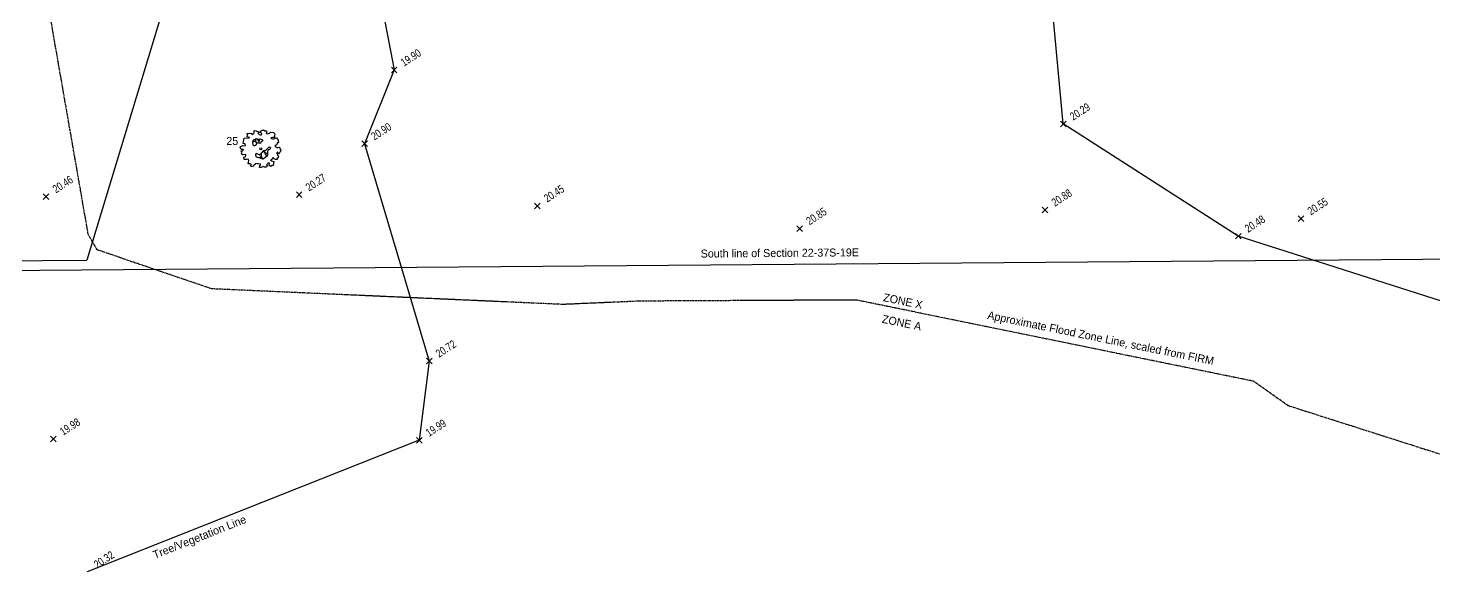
# Model space of a CAD drawing. Header units: inches. Extents: x -625442 to 34963, y -27993 to 66986.
# Drawn here: x -458362 to -454990, y 25550 to 26847 of the extents above; entities that cross this region are included whole.
import ezdxf
from ezdxf.enums import TextEntityAlignment as Align

# ---------------------------------------------------------------- set-up
doc = ezdxf.new("R2010")
doc.units = ezdxf.units.IN
doc.header["$LTSCALE"] = 0.5
doc.header["$MEASUREMENT"] = 0
doc.linetypes.add('PHANTOM', pattern=[20, 10, -2, 2, -2, 2, -2])
for name, color, linetype in [('FEMA FLOOD ZONE', 190, 'PHANTOM'), ('FENCE', 7, 'FEN_LINE'), ('P-BELOW-LIGHT', 143, 'Continuous'), ('SPOT ELEVATION TEXT', 252, 'Continuous'), ('TEXT', 7, 'Continuous'), ('TREE LINE', 73, 'Continuous'), ('Trees-Anno', 43, 'Continuous'), ('TreesMARK', 46, 'Continuous')]:
    doc.layers.add(name, color=color, linetype=linetype)
doc.styles.add('BLDG', font='IC-Romans.shx', dxfattribs={"width": 0.8})
doc.styles.get("Standard").update_dxf_attribs({"font": 'Arial.ttf'})
doc.styles.add('TXT', font='IC-Romans.shx')
doc.linetypes.add('FEN_LINE', pattern='A,0.5,-0.2,[" X ",Standard,S=0.1,R=0,X=-0.1,Y=-0.05],-0.25', length=0.95)

# ---------------------------------------------------------------- blocks, each defined once
blk = doc.blocks.new('SPT10')
at = {"color": 0, "linetype": 'Continuous'}
for p, q in [((-0.35, -0.35), (0.35, 0.35)), ((0.35, -0.35), (-0.35, 0.35))]:
    blk.add_line(p, q, dxfattribs=at)
blk = doc.blocks.new('TREE11')
at = {"linetype": 'Continuous'}
for p, q in [((-0.134, 0.178), (-0.184, 0.176)), ((-0.156, 0.177), (-0.179, 0.211)), ((-0.132, 0.24), (-0.134, 0.178)), ((-0.134, 0.178), (-0.103, 0.129)), ((-0.094, 0.242), (-0.047, 0.184)), ((-0.034, 0.247), (-0.058, 0.14)), ((0.006, -0.194), (-0.03, -0.231)), ((0.008, -0.119), (0.006, -0.244)), ((0.008, -0.167), (0.027, -0.23)), ((0.027, -0.23), (0.058, -0.256)), ((0.065, -0.059), (0.113, -0.104)), ((0.096, -0.089), (0.115, -0.156)), ((0.113, -0.104), (0.17, -0.108)), ((0.115, -0.156), (0.157, -0.173)), ((0.141, -0.107), (0.163, -0.133))]:
    blk.add_line(p, q, dxfattribs=at)
for points in [[(-0.04, 0.357), (-0.015, 0.344), (0.008, 0.351), (0.028, 0.361), (0.015, 0.389), (-0.027, 0.402), (-0.019, 0.434), (0.006, 0.451), (0.063, 0.474), (0.102, 0.449), (0.138, 0.447), (0.147, 0.41), (0.136, 0.393), (0.141, 0.378), (0.17, 0.37), (0.196, 0.378), (0.22, 0.391), (0.243, 0.415), (0.313, 0.402), (0.339, 0.381), (0.35, 0.351), (0.344, 0.329), (0.34, 0.28), (0.289, 0.282), (0.248, 0.275), (0.265, 0.252), (0.293, 0.244), (0.328, 0.244), (0.361, 0.265), (0.39, 0.275), (0.412, 0.246), (0.437, 0.224), (0.433, 0.195), (0.446, 0.154), (0.413, 0.148), (0.388, 0.092), (0.354, 0.079), (0.368, 0.058), (0.388, 0.027), (0.422, 0.031), (0.457, 0.043), (0.483, 0.016), (0.474, 0.001), (0.503, -0.026), (0.494, -0.071), (0.476, -0.084), (0.45, -0.136), (0.429, -0.087), (0.398, -0.104), (0.399, -0.119), (0.44, -0.196), (0.432, -0.226), (0.411, -0.238), (0.409, -0.268), (0.363, -0.268), (0.329, -0.255), (0.315, -0.23), (0.28, -0.238), (0.276, -0.273), (0.246, -0.282), (0.266, -0.303), (0.327, -0.315), (0.32, -0.365), (0.306, -0.423), (0.28, -0.423), (0.248, -0.44), (0.207, -0.421), (0.216, -0.36), (0.179, -0.362), (0.166, -0.381), (0.14, -0.4), (0.162, -0.419), (0.138, -0.464), (0.091, -0.464), (0.072, -0.441), (0.001, -0.467), (-0.033, -0.467), (-0.028, -0.422), (-0.003, -0.413), (-0.014, -0.379), (-0.063, -0.389), (-0.062, -0.374), (-0.141, -0.37), (-0.149, -0.404), (-0.177, -0.406), (-0.18, -0.435), (-0.24, -0.45), (-0.26, -0.42), (-0.236, -0.405), (-0.254, -0.38), (-0.315, -0.38), (-0.303, -0.291), (-0.316, -0.259), (-0.349, -0.272), (-0.418, -0.27), (-0.422, -0.212), (-0.383, -0.196), (-0.372, -0.151), (-0.384, -0.142), (-0.455, -0.151), (-0.484, -0.125), (-0.473, -0.106), (-0.49, -0.053), (-0.458, -0.053), (-0.439, -0.033), (-0.432, -0.017), (-0.493, -0.016), (-0.518, 0.028), (-0.497, 0.053), (-0.45, 0.082), (-0.409, 0.069), (-0.382, 0.08), (-0.388, 0.119), (-0.437, 0.131), (-0.412, 0.266), (-0.287, 0.27), (-0.282, 0.283), (-0.337, 0.3), (-0.331, 0.357), (-0.341, 0.379), (-0.305, 0.383), (-0.238, 0.387), (-0.216, 0.358), (-0.176, 0.368), (-0.17, 0.404), (-0.164, 0.459), (-0.113, 0.45), (-0.059, 0.418), (-0.073, 0.387)], [(-0.118, 0.258), (-0.067, 0.236), (-0.022, 0.249), (0.027, 0.23), (0.047, 0.196), (0.015, 0.181), (-0.022, 0.128), (-0.087, 0.145), (-0.114, 0.117), (-0.121, 0.09), (-0.174, 0.064), (-0.194, 0.1), (-0.201, 0.17), (-0.18, 0.224), (-0.136, 0.243)], [(0.014, -0.114), (0.079, -0.044), (0.118, -0.048), (0.163, 0.008), (0.206, 0.048), (0.241, 0.034), (0.227, -0.023), (0.185, -0.025), (0.166, -0.07), (0.171, -0.149), (0.145, -0.196), (0.088, -0.232), (0.048, -0.263), (-0.004, -0.237), (-0.053, -0.224), (-0.108, -0.207), (-0.126, -0.167), (-0.115, -0.115), (-0.029, -0.154)]]:
    blk.add_lwpolyline(points, close=True, dxfattribs=at)
blk.add_circle((0, 0), 0.0248, dxfattribs=at)

msp = doc.modelspace()

# ---------------------------------------------------------------- hatches: boundary and pattern name
at = {"layer": 'P-BELOW-LIGHT'}
h = msp.add_hatch(dxfattribs=at)
h.set_pattern_fill('DASH', color=256, scale=200)
h.set_pattern_definition([(0, (-120000, 3e-11), (25, 25), [25, -25])])
h.paths.add_polyline_path([(-459161.96434, 29446.30364, 0.1404750154), (-459270.28562, 29522.16933), (-459635.25029, 29647.93575, 0.4156598849), (-459940.73033, 29498.10079), (-460179.35857, 28794.36248), (-460011.67886, 28728.34108), (-459828.35274, 29268.98797, -0.4156598849), (-459522.8727, 29418.82293), (-459377.70346, 29368.79777, -0.1404750154), (-459269.38219, 29292.93209), (-458435.15319, 28262.77808, -0.1555351736), (-458382.14954, 28126.96768), (-458151.0016, 28050.32436, 0.2317559926), (-458198.1553, 28256.13673)])
h.paths.add_polyline_path([(-458358.46508, 27776.76912), (-458206.90648, 27943.84911, 0.1273003081), (-458151.0016, 28050.32436), (-458382.14954, 28126.96768, -0.202768241), (-458443.90437, 27950.49046), (-458491.78619, 27897.70497, 0.0964335083), (-458574.92523, 27760.39817), (-458797.15728, 27155.68682, 0.0374744264), (-458814.36618, 27095.2192), (-458835.5481, 26991.97352, -0.3538637408), (-459068.733, 26800.21504), (-459727.30819, 26794.95104, -0.2516166895), (-459928.27883, 26900.86076), (-460329.53081, 27496.5395, -0.2340668902), (-460357.76708, 27707.69266), (-460011.67886, 28728.34108), (-460179.35857, 28794.36248), (-460556.86151, 27681.06893, 0.2340668902), (-460528.62524, 27469.91578), (-460023.54151, 26720.09358, 0.2516166895), (-459822.57086, 26614.18386), (-458921.67277, 26621.38474, 0.3538637408), (-458688.48787, 26813.14322), (-458638.03881, 27059.04381, -0.0374744264), (-458628.20516, 27093.59673), (-458405.9731, 27698.30809, -0.0964335083)])
h.paths.add_polyline_path([(-458277.77712, 28249.1652), (-458218.81139, 28287.45799), (-458234.497, 28311.6117), (-458293.46273, 28273.31891)], flags=24)
h.paths.add_polyline_path([(-460061.42445, 28867.10932), (-460004.299, 28904.20702), (-460019.98461, 28928.36073), (-460077.11005, 28891.26304)], flags=24)
h.paths.add_polyline_path([(-459478.0345, 29455.20744), (-459417.84191, 29494.29696), (-459433.52752, 29518.45067), (-459493.7201, 29479.36115)], flags=24)
h.paths.add_polyline_path([(-458886.52034, 28857.22543), (-458827.55461, 28895.51822), (-458843.24022, 28919.67193), (-458902.20595, 28881.37914)], flags=24)
h.paths.add_polyline_path([(-460085.67697, 27068.77122), (-460028.55153, 27105.86892), (-460044.23713, 27130.02264), (-460101.36258, 27092.92494)], flags=24)

# ---------------------------------------------------------------- linework, layer by layer
at = {"layer": 'FEMA FLOOD ZONE'}
msp.add_lwpolyline([(-453295.82795, 26063.00697), (-454169.01102, 25607.43556), (-454291.91084, 25607.43556), (-455339.22983, 25941.34861), (-455422.05352, 26000.11728), (-456375.86194, 26195.12226), (-456894.17814, 26192.45113), (-457078.52757, 26184.4371), (-457921.16672, 26221.89161), (-458196.35501, 26315.38708), (-458217.72907, 26352.78544), (-458308.56793, 26873.68944), (-458287.19415, 26977.87028), (-458076.1272, 27552.20048), (-457803.61034, 27864.74301), (-457632.45643, 28173.32053), (-457418.71776, 28592.71524), (-457341.23751, 28974.71159), (-457132.84229, 29372.73578)], dxfattribs=at)
at = {"layer": 'FENCE'}
for p, q in [((-457705.08443, 27990.48518), (-458221.03125, 26290.72054)), ((-449577.99515, 26336.05729), (-513965.77837, 25821.4055)), ((-462892.5446, 26253.62803), (-458221.03125, 26290.72054))]:
    msp.add_line(p, q, dxfattribs=at)
at = {"layer": 'TREE LINE'}
msp.add_lwpolyline([(-453395.34255, 29432.99685), (-453451.61989, 29030.8184), (-453556.78559, 28653.05492), (-453699.55966, 28339.87667), (-453782.52216, 27571.49073), (-453838.5206, 27293.02237), (-454009.19517, 27033.31151), (-454224.12997, 26911.74592), (-454708.31563, 26984.42699), (-454665.32616, 26382.36099), (-454951.12721, 26185.99969), (-455459.05195, 26348.22383), (-455878.69032, 26617.33266), (-455915.51238, 27016.21893), (-456207.27971, 27087.45102), (-456400.26943, 27500.7132), (-457392.72439, 27646.54871), (-457584.94227, 27270.39646), (-457483.83235, 26746.99056), (-457554.77209, 26569.84999), (-457399.78105, 26048.6162), (-457423.68355, 25858.86097), (-458220.12641, 25542.78059)], dxfattribs=at)

# ---------------------------------------------------------------- block references
at = {"layer": 'SPOT ELEVATION TEXT', "xscale": 19.2, "yscale": 19.2, "zscale": 19.2}
for p in [(-457483.83235, 26746.99056), (-455878.69032, 26617.33266), (-457554.77209, 26569.84999), (-458318.82757, 26442.99345), (-457711.80492, 26447.46429), (-457140.38696, 26420.90021), (-455922.50252, 26410.98585), (-456510.96297, 26366.48348), (-455308.46755, 26390.13086), (-455459.05195, 26348.22383), (-457399.78105, 26048.6162), (-458301.39786, 25861.65825), (-457423.68355, 25858.86097)]:
    msp.add_blockref('SPT10', p, dxfattribs=at)
at = {"layer": 'TreesMARK', "color": 46, "xscale": 96, "yscale": 96, "zscale": 96}
msp.add_blockref('TREE11', (-457803.76452, 26557.96599), dxfattribs=at)

# ---------------------------------------------------------------- texts
at = {"layer": 'SPOT ELEVATION TEXT', "style": 'BLDG', "width": 0.8}
for s, p in [('19.90', (-457438.72018, 26768.59037)), ('20.29', (-455833.57815, 26638.93247)), ('20.90', (-457509.65991, 26591.4498)), ('20.46', (-458273.71539, 26464.59326)), ('20.27', (-457666.69274, 26469.06411)), ('20.45', (-457095.27478, 26442.50002)), ('20.88', (-455877.39035, 26432.58566)), ('20.55', (-455263.35537, 26411.73067)), ('20.85', (-456465.85079, 26388.08329)), ('20.48', (-455413.93977, 26369.82365)), ('20.72', (-457354.66888, 26070.21601)), ('19.98', (-458256.28568, 25883.25807)), ('19.99', (-457378.57138, 25880.46078)), ('20.32', (-458175.01423, 25564.38041))]:
    msp.add_text(s, height=19.2, rotation=33, dxfattribs=at).set_placement(p, align=Align.CENTER)
at = {"layer": 'TEXT', "char_height": 19.2, "style": 'TXT'}
for s, insert, attachment_point, rotation in [('South line of Section 22-37S-19E', (-456748.70408, 26316.05421), 1, 0.45795562), ('ZONE X', (-456261.46007, 26201.95323), 2, 348.44518551), ('ZONE A', (-456264.33277, 26150.18006), 2, 348.44518551), ('Approximate Flood Zone Line, scaled from FIRM', (-455786.94867, 26113.44472), 2, 348.44518551), ('Tree/Vegetation Line', (-458065.20418, 25591.75773), 1, 21.64640059)]:
    msp.add_mtext(s, dxfattribs=dict(at, insert=insert, attachment_point=attachment_point, rotation=rotation))
at = {"layer": 'Trees-Anno', "insert": (-457857.96412, 26566.70518), "char_height": 19.2, "attachment_point": 9, "style": 'TXT'}
msp.add_mtext('25', dxfattribs=at)

doc.saveas('drawing.dxf')
